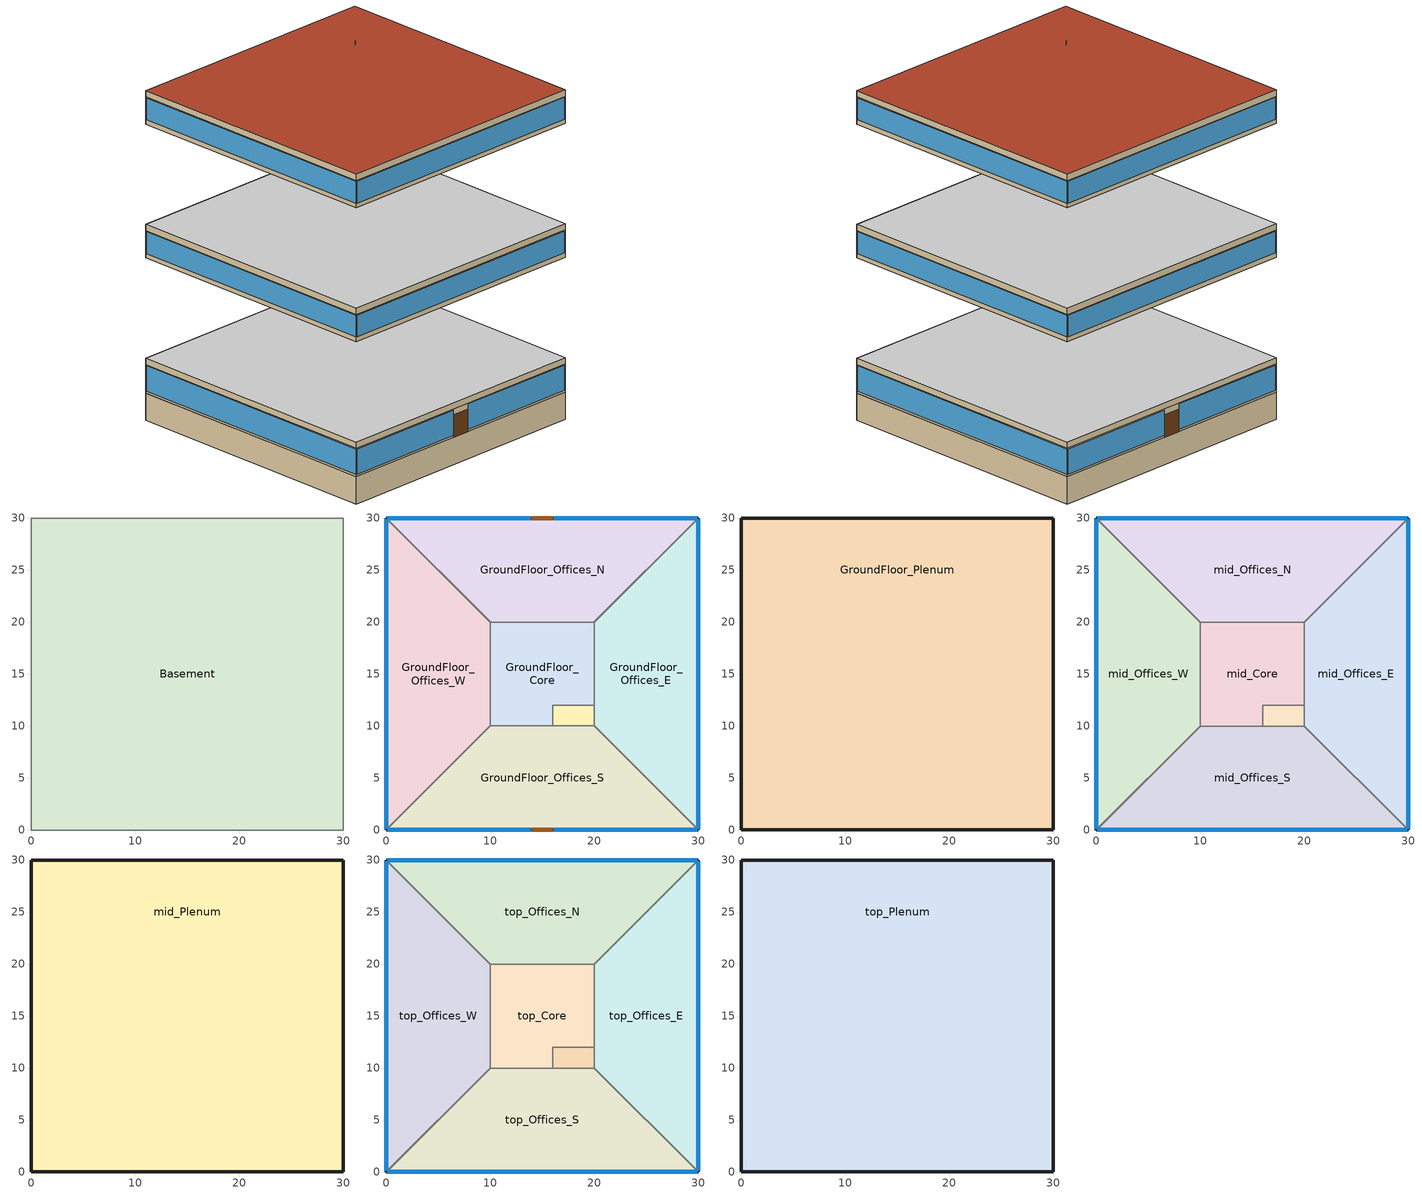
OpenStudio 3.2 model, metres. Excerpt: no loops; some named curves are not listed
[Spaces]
Basement
 floor adiabatic: 30,30 30,0 0,0 0,30 z-3
 wall adiabatic: 30,0 30,30 0,30 0,0 30,0 z-3:0
GroundFloor_Core
 floor to Basement: 20,20 20,12 16,12 16,10 10,10 10,20 z0
 wall to GroundFloor_Offices_W: 10,20 10,10 z0:3.15
 wall to GroundFloor_DataCenter: 16,10 16,12 20,12 z0:3.15
 wall to GroundFloor_Offices_E: 20,12 20,20 z0:3.15
 wall to GroundFloor_Offices_N: 20,20 10,20 z0:3.15
 wall to GroundFloor_Offices_S: 10,10 16,10 z0:3.15
GroundFloor_Offices_W
 floor to Basement: 0,30 10,20 10,10 0,0 z0
 wall outside: 0,30 0,0 z0:3.15
 wall to GroundFloor_Offices_S (Construction Air Boundary): 0,0 10,10 z0:3.15
 wall to GroundFloor_Offices_N (Construction Air Boundary): 10,20 0,30 z0:3.15
 window: 0,29.9 0,0.1 z0.25:3.05
GroundFloor_Offices_N
 floor to Basement: 30,30 20,20 10,20 0,30 z0
 wall outside: 30,30 0,30 z0:3.15
 wall to GroundFloor_Offices_E (Construction Air Boundary): 20,20 30,30 z0:3.15
 window: 29.9,30 16.1,30 / 13.9,30 0.1,30 z0.25:3.05
 door: 16,30 14,30 z0:2.5
GroundFloor_DataCenter
 floor to Basement: 20,12 20,10 16,10 16,12 z0
 wall to GroundFloor_Offices_E: 20,10 20,12 z0:3.15
 wall to GroundFloor_Offices_S: 16,10 20,10 z0:3.15
GroundFloor_Offices_E
 floor to Basement: 30,30 30,0 20,10 20,20 z0
 wall outside: 30,0 30,30 z0:3.15
 wall to GroundFloor_Offices_S (Construction Air Boundary): 20,10 30,0 z0:3.15
 window: 30,0.1 30,29.9 z0.25:3.05
GroundFloor_Offices_S
 floor to Basement: 10,10 20,10 30,0 0,0 z0
 wall outside: 0,0 30,0 z0:3.15
 window: 0.1,0 13.9,0 / 16.1,0 29.9,0 z0.25:3.05
 door: 14,0 16,0 z0:2.5
GroundFloor_Plenum
 floor to GroundFloor_Offices_E: 30,30 30,0 20,10 20,20 z3.15
 floor to GroundFloor_DataCenter: 20,12 20,10 16,10 16,12 z3.15
 floor to GroundFloor_Offices_W: 0,30 10,20 10,10 0,0 z3.15
 floor to GroundFloor_Offices_S: 20,10 30,0 0,0 10,10 z3.15
 floor to GroundFloor_Core: 20,20 20,12 16,12 16,10 10,10 10,20 z3.15
 floor to GroundFloor_Offices_N: 30,30 20,20 10,20 0,30 z3.15
 wall outside: 0,30 0,0 30,0 30,30 0,30 z3.15:3.85
 ceiling adiabatic: 30,0 30,30 0,30 0,0 z3.85
mid_Offices_S
 floor adiabatic: 20,10 30,0 0,0 10,10 z14.95
 wall outside: 0,0 30,0 z14.95:17.95
 wall to mid_Offices_W (Construction Air Boundary): 10,10 0,0 z14.95:17.95
 wall to mid_DataCenter: 20,10 16,10 z14.95:17.95
 wall to mid_Core: 16,10 10,10 z14.95:17.95
 wall to mid_Offices_E (Construction Air Boundary): 30,0 20,10 z14.95:17.95
 window: 0.1,0 29.9,0 z15.45:17.85
mid_DataCenter
 floor adiabatic: 20,12 20,10 16,10 16,12 z14.95
 wall to mid_Core: 20,12 16,12 16,10 z14.95:17.95
 wall to mid_Offices_E: 20,10 20,12 z14.95:17.95
mid_Offices_W
 floor adiabatic: 0,30 10,20 10,10 0,0 z14.95
 wall outside: 0,30 0,0 z14.95:17.95
 wall to mid_Core: 10,10 10,20 z14.95:17.95
 wall to mid_Offices_N (Construction Air Boundary): 10,20 0,30 z14.95:17.95
 window: 0,29.9 0,0.1 z15.45:17.85
mid_Offices_E
 floor adiabatic: 30,30 30,0 20,10 20,20 z14.95
 wall outside: 30,0 30,30 z14.95:17.95
 wall to mid_Offices_N (Construction Air Boundary): 30,30 20,20 z14.95:17.95
 wall to mid_Core: 20,20 20,12 z14.95:17.95
 window: 30,0.1 30,29.9 z15.45:17.85
mid_Core
 floor adiabatic: 20,20 20,12 16,12 16,10 10,10 10,20 z14.95
 wall to mid_Offices_N: 20,20 10,20 z14.95:17.95
mid_Offices_N
 floor adiabatic: 30,30 20,20 10,20 0,30 z14.95
 wall outside: 30,30 0,30 z14.95:17.95
 window: 29.9,30 0.1,30 z15.45:17.85
mid_Plenum
 floor to mid_Offices_W: 0,30 10,20 10,10 0,0 z17.95
 floor to mid_DataCenter: 20,12 20,10 16,10 16,12 z17.95
 floor to mid_Offices_S: 20,10 30,0 0,0 10,10 z17.95
 floor to mid_Core: 20,20 20,12 16,12 16,10 10,10 10,20 z17.95
 floor to mid_Offices_N: 30,30 20,20 10,20 0,30 z17.95
 floor to mid_Offices_E: 30,30 30,0 20,10 20,20 z17.95
 wall outside: 30,0 30,30 0,30 0,0 30,0 z17.95:18.65
 ceiling adiabatic: 30,0 30,30 0,30 0,0 z18.65
top_Offices_E
 floor adiabatic: 30,30 30,0 20,10 20,20 z29.75
 wall outside: 30,0 30,30 z29.75:32.75
 wall to top_Offices_S (Construction Air Boundary): 20,10 30,0 z29.75:32.75
 wall to top_DataCenter: 20,12 20,10 z29.75:32.75
 wall to top_Offices_N (Construction Air Boundary): 30,30 20,20 z29.75:32.75
 wall to top_Core: 20,20 20,12 z29.75:32.75
 window: 30,0.1 30,29.9 z30.25:32.65
top_Offices_S
 floor adiabatic: 20,10 30,0 0,0 10,10 z29.75
 wall outside: 0,0 30,0 z29.75:32.75
 wall to top_Offices_W (Construction Air Boundary): 10,10 0,0 z29.75:32.75
 wall to top_DataCenter: 20,10 16,10 z29.75:32.75
 wall to top_Core: 16,10 10,10 z29.75:32.75
 window: 0.1,0 29.9,0 z30.25:32.65
top_DataCenter
 floor adiabatic: 20,12 20,10 16,10 16,12 z29.75
 wall to top_Core: 20,12 16,12 16,10 z29.75:32.75
top_Offices_W
 floor adiabatic: 0,30 10,20 10,10 0,0 z29.75
 wall outside: 0,30 0,0 z29.75:32.75
 wall to top_Core: 10,10 10,20 z29.75:32.75
 wall to top_Offices_N (Construction Air Boundary): 10,20 0,30 z29.75:32.75
 window: 0,29.9 0,0.1 z30.25:32.65
top_Core
 floor adiabatic: 20,20 20,12 16,12 16,10 10,10 10,20 z29.75
 wall to top_Offices_N: 20,20 10,20 z29.75:32.75
top_Offices_N
 floor adiabatic: 30,30 20,20 10,20 0,30 z29.75
 wall outside: 30,30 0,30 z29.75:32.75
 window: 29.9,30 0.1,30 z30.25:32.65
top_Plenum
 floor to top_Offices_W: 0,30 10,20 10,10 0,0 z32.75
 floor to top_DataCenter: 20,12 20,10 16,10 16,12 z32.75
 floor to top_Offices_S: 20,10 30,0 0,0 10,10 z32.75
 floor to top_Core: 20,20 20,12 16,12 16,10 10,10 10,20 z32.75
 floor to top_Offices_N: 30,30 20,20 10,20 0,30 z32.75
 floor to top_Offices_E: 30,30 30,0 20,10 20,20 z32.75
 wall outside: 30,0 30,30 0,30 0,0 30,0 z32.75:33.45
 roof outside: 30,0 30,30 0,30 0,0 z33.45
[Site]
BRUSSELS: Latitude {deg}=50.9; Longitude {deg}=4.53; Time Zone {hr}=1; Elevation {m}=58; Terrain=City
[Building]
Office: North Axis {deg}=0; Nominal Floor to Floor Height {m}=3.7; Space Type=Offices; Default Construction Set=Building_Construction Set; Default Schedule Set=Building; Standards Number of Stories=10; Standards Number of Above Ground Stories=9; Nominal Floor to Ceiling Height {m}=3
[ClimateZones]
Climate Zone Institution Name 1=ASHRAE; Climate Zone Document Name 1=ANSI/ASHRAE Standard 169; Climate Zone Document Year 1=2006; Climate Zone Institution Name 2=CEC; Climate Zone Document Name 2=California Climate Zone Descriptions; Climate Zone Document Year 2=1995
[SizingPeriod:DesignDay] Barometric Pressure {Pa}=100630; Wind Direction {deg}=60; Sky Clearness=0; Rain Indicator=0; Snow Indicator=0; Day of Month=21; Daylight Saving Time Indicator=0; Humidity Indicating Type=Wetbulb; Dry-Bulb Temperature Range Modifier Type=DefaultMultipliers
Name | Maximum Dry-Bulb Temperature {C} | Daily Dry-Bulb Temperature Range {deltaC} | Humidity Indicating Conditions at Maximum Dry-Bulb | Wind Speed {m/s} | Month | Day Type | Solar Model Indicator | ASHRAE Taub | ASHRAE Taud
BRUSSELS Ann Htg 99.6% Condns DB | -7.7 | 0 | -7.7 | 3.1 | 1 | WinterDesignDay | ASHRAEClearSky
BRUSSELS Ann Clg .4% Condns DB=>MWB | 29 | 9.2 | 20.1 | 3.3 | 7 | SummerDesignDay | ASHRAETau | 0.47 | 1.919
[Material]
Name | Roughness | Thickness {m} | Conductivity {W/m-K} | Density {kg/m3} | Specific Heat {J/kg-K} | Thermal Absorptance | Solar Absorptance | Visible Absorptance
Std Wood | MediumSmooth | 0.15 | 0.12 | 540 | 1210 | 0.9 | 0.7 | 0.7
F13 Built-up roofing | Rough | 0.0095 | 0.16 | 1120 | 1460 | 0.9 | 0.7
Gypsum_13mm | Smooth | 0.0127 | 0.16 | 800 | 1090 | 0.9 | 0.7 | 0.5
_Floor_Concrete200mm | MediumRough | 0.2 | 1.4 | 2100 | 840
METAL Door Medium 18Ga_1; METAL Door Medium 18Ga_2 | Smooth | 0.0013106 | 45.3149 | 7833.03 | 502.08 | 0.8 | 0.5 | 0.5
_Spandrel_Equivalent | Smooth | 0.205 | 0.081 | 536 | 1085
_Ceiling | Smooth | 0.02 | 0.057 | 288 | 1339 |  |  | 0.2
_Wall_Concrete300mm | MediumRough | 0.3 | 1.4 | 2100 | 840
[Material:NoMass]
Name | Roughness | Thermal Resistance {m2-K/W} | Thermal Absorptance | Solar Absorptance | Visible Absorptance
Carpet pad | VeryRough | 0.22 | 0.9 | 0.7 | 0.8
Roof_Insulation | MediumSmooth | 5.31 | 0.9 | 0.7 | 0.7
AIR [4] | Smooth | 0.293129 | 0.8 | 0.5 | 0.5
[Construction]
_WoodFurnitures: Std Wood
_DropCeiling: _Ceiling
_ConcreteSlab_200mm: _Floor_Concrete200mm
_Concrete_300mm: _Wall_Concrete300mm
_Roof: F13 Built-up roofing, Roof_Insulation, _Floor_Concrete200mm
_ConcreteAndCarpet: Carpet pad, _Floor_Concrete200mm
_Gypsum13_Concrete200mm_Gypsum13: Gypsum_13mm, _Floor_Concrete200mm, Gypsum_13mm
_ExtDoor_Main entrance: 3mm_TheoreticalGlass
_Door_Metal: METAL Door Medium 18Ga_1, AIR [4], METAL Door Medium 18Ga_2
_Spandrel_Equivalent: _Spandrel_Equivalent
0A0_8-10-55.2_bronze: DG_8-10-55.2_bronze
0AS_8-10-55.2_bronze: Ext_EnviroScreen 810/936, grey(light)/silver, DG_8-10-55.2_bronze
[DefaultConstructionSet]
Name | Default Exterior Surface Constructions | Default Interior Surface Constructions | Default Ground Contact Surface Constructions | Default Exterior SubSurface Constructions | Default Interior SubSurface Constructions | Adiabatic Surface Construction
Building_Construction Set | Default Surface Constructions 4 | Default Surface Constructions 5 | Default Surface Constructions 6 | Default Sub Surface Constructions 3 | Default Sub Surface Constructions 4 | _Concrete_300mm
Basement_Construction Set | Default Surface Constructions 1 | Default Surface Constructions 2 | Default Surface Constructions 3 | Default Sub Surface Constructions 1 | Default Sub Surface Constructions 2
Plenum_Construction Set | Default Surface Constructions 16 | Default Surface Constructions 17 | Default Surface Constructions 18 | Default Sub Surface Constructions 11 | Default Sub Surface Constructions 12 | _ConcreteSlab_200mm
Offices_North_Construction Set | Default Surface Constructions 19 | Default Surface Constructions 20 | Default Surface Constructions 21 | Default Sub Surface Constructions 13 | Default Sub Surface Constructions 14
[DefaultSurfaceConstructions]
Name | Roof Ceiling Construction | Floor Construction | Wall Construction
Default Surface Constructions 1; Default Surface Constructions 3; Default Surface Constructions 6; Default Surface Constructions 16; Default Surface Constructions 18; Default Surface Constructions 19; Default Surface Constructions 20; Default Surface Constructions 21
Default Surface Constructions 2 | _ConcreteAndCarpet
Default Surface Constructions 4 | _Roof | _ConcreteAndCarpet | _Spandrel_Equivalent
Default Surface Constructions 5 | _DropCeiling | _ConcreteAndCarpet | _Gypsum13_Concrete200mm_Gypsum13
Default Surface Constructions 17 |  | _DropCeiling
[DefaultSubSurfaceConstructions]
Name | Fixed Window Construction | Door Construction
Default Sub Surface Constructions 1; Default Sub Surface Constructions 2; Default Sub Surface Constructions 11; Default Sub Surface Constructions 12; Default Sub Surface Constructions 14
Default Sub Surface Constructions 3 | 0A0_8-10-55.2_bronze | _ExtDoor_Main entrance
Default Sub Surface Constructions 4 |  | _Door_Metal
Default Sub Surface Constructions 13 | 0A0_8-10-55.2_bronze
[WindowMaterial:Glazing]
3mm_TheoreticalGlass: Optical Data Type=SpectralAverage; Thickness {m}=0.003; Solar Transmittance at Normal Incidence=0.2374; Front Side Solar Reflectance at Normal Incidence=0.7126; Back Side Solar Reflectance at Normal Incidence=0; Visible Transmittance at Normal Incidence=0.2512; Front Side Visible Reflectance at Normal Incidence=0.6988; Back Side Visible Reflectance at Normal Incidence=0; Infrared Transmittance at Normal Incidence=0; Front Side Infrared Hemispherical Emissivity=0.985; Back Side Infrared Hemispherical Emissivity=0.985; Conductivity {W/m-K}=2.1073; Dirt Correction Factor for Solar and Visible Transmittance=1; Solar Diffusing=No
[Construction:AirBoundary]
Construction Air Boundary: 0
[WindowMaterial:Shade]
Ext_EnviroScreen 810/936, grey(light)/silver: Solar Transmittance=0.05; Solar Reflectance=0.74; Visible Transmittance=0.04; Visible Reflectance=0.9; Thermal Hemispherical Emissivity=0.9; Thermal Transmittance=0; Thickness {m}=0.0005; Conductivity {W/m-K}=0.15; Airflow Permeability=0.1
[WindowMaterial:SimpleGlazingSystem]
DG_8-10-55.2_bronze: U-Factor {W/m2-K}=2.71; Solar Heat Gain Coefficient=0.46; Visible Transmittance=0.36
[ThermalZone] Use Ideal Air Loads=No
Name | Multiplier | Primary Daylighting Control | Fraction of Zone Controlled by Primary Daylighting Control | Thermostat | Humidistat | Illuminance Map
top_Offices_W_TZ | 1 | DaylightControl_top_W | 1 | Perimeter_mid_ZN_4 DualSPSched | Zone Control Humidistat 21
Basement_TZ | 1 |  |  | Basement DualSPSched | Zone Control Humidistat 1
GroundFloor_Core_TZ | 1 |  |  | Core_bottom DualSPSched | Zone Control Humidistat 2
top_Core_TZ | 1 |  |  | Core_mid DualSPSched | Zone Control Humidistat 16
GroundFloor_Offices_N_TZ | 1 | DaylightControl_bot_N | 1 | Perimeter_bot_ZN_3 DualSPSched | Zone Control Humidistat 6
GroundFloor_Offices_E_TZ | 1 | DaylightControl_bot_E | 1 | Perimeter_bot_ZN_2 DualSPSched | Zone Control Humidistat 5
GroundFloor_Hall_S_TZ | 1 | DaylightControl_bot_S | 1 | Perimeter_bot_ZN_1 DualSPSched | Zone Control Humidistat 4
GroundFloor_Offices_W_TZ | 1 | DaylightControl_bot_W | 1 | Perimeter_bot_ZN_4 DualSPSched | Zone Control Humidistat 7
top_Offices_N_TZ | 1 | DaylightControl_top_N | 1 | Perimeter_mid_ZN_3 DualSPSched | Zone Control Humidistat 19
top_Offices_E_TZ | 1 | DaylightControl_top_E | 1 | Perimeter_mid_ZN_2 DualSPSched | Zone Control Humidistat 18
top_Offices_S_TZ | 1 | DaylightControl_top_S | 1 | Perimeter_mid_ZN_1 DualSPSched | Zone Control Humidistat 20
GroundFloor_Plenum_TZ | 1 |  |  | Thermostat Setpoint Dual Setpoint 1 | Zone Control Humidistat 8
mid_Plenum_TZ | 7 |  |  | Thermostat Setpoint Dual Setpoint 2 | Zone Control Humidistat 15
top_Plenum_TZ | 1 |  |  | Thermostat Setpoint Dual Setpoint 3 | Zone Control Humidistat 22
GroundFloor_DataCenter_TZ | 1 |  |  | DataCenter Cooling Setpoints Dual SP Control | Zone Control Humidistat 3
top_DataCenter_TZ | 1 |  |  | ThermostatSetpoint:DualSetpoint #1 | Zone Control Humidistat 17
mid_Offices_W_TZ | 7 | DaylightControl_mid_W | 1 | Perimeter_mid_ZN_4 DualSPSched 1 | Zone Control Humidistat 14
mid_Core_TZ | 7 |  |  | Core_mid DualSPSched 1 | Zone Control Humidistat 9
mid_Offices_N_TZ | 7 | DaylightControl_mid_N | 1 | Perimeter_mid_ZN_3 DualSPSched 1 | Zone Control Humidistat 12 | IlluminanceMap_mid_N
mid_Offices_S_TZ | 7 | DaylightControl_mid_S | 1 | Perimeter_mid_ZN_1 DualSPSched 1 | Zone Control Humidistat 13 | IlluminanceMap_mid_S
mid_DataCenter_TZ | 7 |  |  | ThermostatSetpoint:DualSetpoint #4 | Zone Control Humidistat 10
mid_Offices_E_TZ | 7 | DaylightControl_mid_E | 1 | Perimeter_mid_ZN_2 DualSPSched 1 | Zone Control Humidistat 11
[ThermostatSetpoint:DualSetpoint]
Name | Heating Setpoint Temperature Schedule | Cooling Setpoint Temperature Schedule
Perimeter_mid_ZN_4 DualSPSched; Core_bottom DualSPSched; Core_mid DualSPSched; Perimeter_bot_ZN_3 DualSPSched; Perimeter_bot_ZN_2 DualSPSched; Perimeter_bot_ZN_1 DualSPSched; Perimeter_bot_ZN_4 DualSPSched; Perimeter_mid_ZN_3 DualSPSched; Perimeter_mid_ZN_2 DualSPSched; Perimeter_mid_ZN_1 DualSPSched; Perimeter_mid_ZN_4 DualSPSched 1; Core_mid DualSPSched 1; Perimeter_mid_ZN_3 DualSPSched 1; Perimeter_mid_ZN_1 DualSPSched 1; Perimeter_mid_ZN_2 DualSPSched 1 | _Heating_19 | _Cooling_26
Basement DualSPSched; Thermostat Setpoint Dual Setpoint 1; Thermostat Setpoint Dual Setpoint 2; Thermostat Setpoint Dual Setpoint 3
DataCenter Cooling Setpoints Dual SP Control; ThermostatSetpoint:DualSetpoint #1; ThermostatSetpoint:DualSetpoint #4 | Heating_DC | Cooling_DC
[InternalMass:Definition] Construction=_WoodFurnitures
Name | Design Level Calculation Method | Surface Area {m2} | Surface Area per Person {m2/person}
Core_InternalMass | SurfaceArea | 10
Offices_InternalMass | SurfaceArea/Person |  | 2
[People:Definition] Fraction Radiant=0.3; Mean Radiant Temperature Calculation Type=ZoneAveraged; Thermal Comfort Model Type 1=AdaptiveCEN15251
Name | Number of People Calculation Method | People per Space Floor Area {person/m2} | Enable ASHRAE 55 Comfort Warnings | Space Floor Area per Person {m2/person}
Basement_Density | People/Area | 0 | No
Core_Density | Area/Person |  | Yes | 2
Offices_Density | Area/Person |  | Yes | 10
[Lights:Definition] Design Level Calculation Method=Watts/Area; Fraction Visible=0.18; Return Air Fraction=0; Return Air Fraction Calculated from Plenum Temperature=No
Name | Watts per Space Floor Area {W/m2} | Fraction Radiant
Basement_Suspended lighting | 3 | 0.42
Core_Recessed ligting | 6 | 0.37
Offices_Recessed ligting | 8 | 0.37
DataCenter_Recessed ligting | 0 | 0.37
[ElectricEquipment:Definition] Fraction Latent=0; Fraction Lost=0
Name | Design Level Calculation Method | Design Level {W} | Fraction Radiant | Watts per Space Floor Area {W/m2} | Watts per Person {W/person}
Core_Equipments_Elevators | EquipmentLevel | 80 | 0.5
Core_Equipments_Plug | Watts/Area |  | 0.5 | 3
Office_Equipments_Plugs | Watts/Person |  | 0.22 |  | 150
DataCenter_Plugs | Watts/Area |  | 0.5 | 200
[Exterior:FuelEquipment:Definition]
Name | Design Level {W}
Elevators Definition | 244444
Elevators_Lights_Fan Definition | 752
[Exterior:FuelEquipment] Fuel Use Type=Electricity
Name | Exterior Fuel Equipment Definition | Schedule
Elevators | Elevators Definition | BLDG_ELEVATORS
Elevators_Lights_Fan | Elevators_Lights_Fan Definition | ELEV_LIGHT_FAN_SCH_ADD_DF
[DesignSpecification:OutdoorAir] Outdoor Air Flow Rate {m3/s}=0
Name | Outdoor Air Flow per Floor Area {m3/s-m2} | Outdoor Air Flow per Person {m3/s-person} | Outdoor Air Method | Outdoor Air Flow Air Changes per Hour {1/hr}
DSOA Basement | 0.00031
DSOA Core | 0 | 0.0007
DSOA_Offices | 0 | 0.006
DSOA_Hall | 0 | 0.00325
DSOA DataCenter | 0.00043 | 0 | Sum | 0
[Space]
Name | Space Type | Building Story | Thermal Zone | Design Specification Outdoor Air Object | Part of Total Floor Area
Basement | Basement spaces | Basement 1 | Basement_TZ | DSOA Basement
GroundFloor_Plenum | Plenums | Building Story 1 | GroundFloor_Plenum_TZ |  | No
mid_Offices_S | Offices | Building Story 2 | mid_Offices_S_TZ
mid_DataCenter | Data Centers | Building Story 2 | mid_DataCenter_TZ
mid_Offices_W | Offices | Building Story 2 | mid_Offices_W_TZ
mid_Offices_E | Offices | Building Story 2 | mid_Offices_E_TZ
mid_Core | Core spaces | Building Story 2 | mid_Core_TZ
mid_Plenum | Plenums | Building Story 2 | mid_Plenum_TZ |  | No
mid_Offices_N | Offices North | Building Story 2 | mid_Offices_N_TZ
top_Plenum | Plenums | Building Story 3 | top_Plenum_TZ |  | No
GroundFloor_Core | Core spaces | Building Story 1 | GroundFloor_Core_TZ | DSOA Core
GroundFloor_Offices_W |  | Building Story 1 | GroundFloor_Offices_W_TZ
GroundFloor_Offices_N | Offices North | Building Story 1 | GroundFloor_Offices_N_TZ
GroundFloor_DataCenter | Data Centers | Building Story 1 | GroundFloor_DataCenter_TZ
GroundFloor_Offices_E |  | Building Story 1 | GroundFloor_Offices_E_TZ | DSOA_Offices
GroundFloor_Offices_S | Offices | Building Story 1 | GroundFloor_Hall_S_TZ | DSOA_Hall
top_Offices_E | Offices | Building Story 3 | top_Offices_E_TZ
top_Offices_S | Offices | Building Story 3 | top_Offices_S_TZ
top_DataCenter | Data Centers | Building Story 3 | top_DataCenter_TZ
top_Offices_W | Offices | Building Story 3 | top_Offices_W_TZ
top_Core | Core spaces | Building Story 3 | top_Core_TZ
top_Offices_N | Offices North | Building Story 3 | top_Offices_N_TZ
Space 1
[DefaultScheduleSet]
Corridors: People Activity Level Schedule=_Activity_corridors_People; Other Equipment Schedule=_Elevators
Data Center: Lighting Schedule=_Lighting_DC; Electric Equipment Schedule=_Equipments_DC
Basement: People Activity Level Schedule=_Activity_corridors_People; Lighting Schedule=_Lighting_Basement; Number of People Schedule=_Occupancy_Misc
Building: People Activity Level Schedule=_Activity_Office_People; Lighting Schedule=_Lighting; Number of People Schedule=_Occupancy_Offices_full; Infiltration Schedule=_Infil_Quarter On
Offices: Electric Equipment Schedule=_Office_Equipments_full
[SpaceType]
Name | Default Schedule Set | Design Specification Outdoor Air Object | Default Construction Set
Offices | Offices | DSOA_Offices
Core spaces | Corridors | DSOA Core
Data Centers | Data Center | DSOA DataCenter
Basement spaces | Basement | DSOA Basement
Plenums |  |  | Plenum_Construction Set
Offices North | Offices | DSOA_Offices | Offices_North_Construction Set
[BuildingStory]
Name | Nominal Z Coordinate {m} | Nominal Floor to Floor Height {m} | Default Construction Set
Basement 1 | -3 | 3 | Basement_Construction Set
Building Story 2 | 14.95 | 3.85
Building Story 3 | 29.75 | 3.85
Building Story 1 | 0 | 3.85
[SpaceInfiltration:DesignFlowRate] Design Flow Rate Calculation Method=Flow/ExteriorArea
Name | Space or SpaceType | Flow per Exterior Surface Area {m3/s-m2}
Offices_Infiltration | Offices | 0.00023
Basement_Infiltration | Basement spaces | 0.0003
Offices_Infiltration 1 | Offices North | 0.00023
[People] Multiplier=1
Name | People Definition | Space or SpaceType
People 1 | Basement_Density | Basement spaces
People 2 | Core_Density | Core spaces
People 5 | Offices_Density | Offices
People 6 | Offices_Density | Offices North
[Lights] Fraction Replaceable=1
Name | Lights Definition | Space or SpaceType
Lights 1 | Basement_Suspended lighting | Basement spaces
Lights 2 | Core_Recessed ligting | Core spaces
Lights 3 | DataCenter_Recessed ligting | Data Centers
Lights 5 | Offices_Recessed ligting | Offices
Lights 6 | Offices_Recessed ligting | Offices North
[ElectricEquipment]
Name | Electric Equipment Definition | Space or SpaceType
Electric Equipment 2 | Core_Equipments_Elevators | Core spaces
Electric Equipment 3 | Core_Equipments_Plug | Core spaces
Electric Equipment 4 | DataCenter_Plugs | Data Centers
Electric Equipment 6 | Office_Equipments_Plugs | Offices
Electric Equipment 7 | Office_Equipments_Plugs | Offices North
[InternalMass] Multiplier=1
Name | Internal Mass Definition | Space or SpaceType
Internal Mass 1 | Core_InternalMass | Core spaces
Internal Mass 3 | Offices_InternalMass | Offices
Internal Mass 4 | Offices_InternalMass | Offices North
[Daylighting:Control] Position Z-Coordinate {m}=0.8; Psi Rotation Around X-Axis {deg}=0
Name | Space | Position X-Coordinate {m} | Position Y-Coordinate {m} | Theta Rotation Around Y-Axis {deg} | Phi Rotation Around Z-Axis {deg}
DaylightControl_mid_S | mid_Offices_S | 15 | 3.64733 | -0 | 180
DaylightControl_mid_E | mid_Offices_E | -3.57367 | 15.0737 | -0 | 270
DaylightControl_mid_N | mid_Offices_N | -15 | -3.5 | -0 | 0
DaylightControl_mid_W | mid_Offices_W | 3.57367 | -14.9263 | -0 | 90
DaylightControl_top_W | top_Offices_W | 3.57367 | -14.9263 | -0 | 90
DaylightControl_top_S | top_Offices_S | 15 | 3.5 | -0 | 180
DaylightControl_top_E | top_Offices_E | -3.57367 | 15.0737 | -0 | 270
DaylightControl_top_N | top_Offices_N | -15 | -3.5 | -0 | 0
DaylightControl_bot_S | GroundFloor_Offices_S | 15 | 3.64733 | 0 | 180
DaylightControl_bot_E | GroundFloor_Offices_E | -3.57367 | 15.0737 | -0 | 270
DaylightControl_bot_N | GroundFloor_Offices_N | -15 | -3.5 | -0 | 0
DaylightControl_bot_W | GroundFloor_Offices_W | 3.57367 | -14.9263 | -0 | 90
[ShadingControl]
Ext Shading Control: Shading Type=ExteriorShade; Construction with Shading=0AS_8-10-55.2_bronze; Shading Device Material=Ext_EnviroScreen 810/936, grey(light)/silver; Shading Control Type=OnIfHighZoneAirTempAndHighSolarOnWindow; Schedule=EXT_Shading_OFF; Setpoint=21; Shading Control Is Scheduled=Yes; Setpoint 2=250; Multiple Surface Control Type=Group; Sub Surface Name 1=GroundFloor_E_Window; Sub Surface Name 2=GroundFloor_S_Window 1; Sub Surface Name 3=GroundFloor_S_Window 2; Sub Surface Name 4=GroundFloor_W_Window; Sub Surface Name 5=mid_E_Window; Sub Surface Name 6=mid_S_Window; Sub Surface Name 7=mid_W_Window; Sub Surface Name 8=top_E_Window; Sub Surface Name 9=top_S_Window; Sub Surface Name 10=top_W_Window
[AvailabilityManager:NightCycle] Applicability Schedule=Always On Discrete; Control Type=CycleOnAny; Thermostat Tolerance {deltaC}=1; Cycling Run Time {s}=3600
Availability Manager Night Cycle 1; Availability Manager Night Cycle 2
[ZoneControl:Humidistat]
Zone Control Humidistat 1; Zone Control Humidistat 2; Zone Control Humidistat 3; Zone Control Humidistat 4; Zone Control Humidistat 5; Zone Control Humidistat 6; Zone Control Humidistat 7; Zone Control Humidistat 8; Zone Control Humidistat 9; Zone Control Humidistat 10; Zone Control Humidistat 11; Zone Control Humidistat 12; Zone Control Humidistat 13; Zone Control Humidistat 14; Zone Control Humidistat 15; Zone Control Humidistat 16; Zone Control Humidistat 17; Zone Control Humidistat 18; Zone Control Humidistat 19; Zone Control Humidistat 20; Zone Control Humidistat 21; Zone Control Humidistat 22
[HeatExchanger:AirToAir:SensibleAndLatent] Availability Schedule=Always On Discrete; Nominal Supply Air Flow Rate {m3/s}=autosize; Sensible Effectiveness at 100% Heating Air Flow=0.76; Latent Effectiveness at 100% Heating Air Flow=0.68; Sensible Effectiveness at 75% Heating Air Flow=0.81; Latent Effectiveness at 75% Heating Air Flow=0.73; Sensible Effectiveness at 100% Cooling Air Flow=0.76; Latent Effectiveness at 100% Cooling Air Flow=0.68; Sensible Effectiveness at 75% Cooling Air Flow=0.81; Latent Effectiveness at 75% Cooling Air Flow=0.73; Nominal Electric Power {W}=0; Supply Air Outlet Temperature Control=Yes; Heat Exchanger Type=Plate; Frost Control Type=ExhaustOnly; Threshold Temperature {C}=10; Initial Defrost Time Fraction=0.167; Rate of Defrost Time Fraction Increase {1/K}=0.013; Economizer Lockout=Yes
Heat Exchanger Air To Air Sensible And Latent 1; Heat Exchanger Air To Air Sensible And Latent 2; Heat Exchanger Air To Air Sensible And Latent 3; Heat Exchanger Air To Air Sensible And Latent 4
[AirConditioner:VariableRefrigerantFlow] Availability Schedule=Always On Discrete 4; Gross Rated Total Cooling Capacity {W}=autosize; Gross Rated Cooling COP {W/W}=3.15; Minimum Outdoor Temperature in Cooling Mode {C}=-5; Maximum Outdoor Temperature in Cooling Mode {C}=43; Gross Rated Heating Capacity {W}=autosize; Rated Heating Capacity Sizing Ratio {W/W}=1; Rated Heating COP {W/W}=3.4; Minimum Outdoor Temperature in Heating Mode {C}=-20; Maximum Outdoor Temperature in Heating Mode {C}=30; Heating Performance Curve Outdoor Temperature Type=WetBulbTemperature; Minimum Heat Pump Part-Load Ratio=0.25; Master Thermostat Priority Control Type=LoadPriority; Heat Pump Waste Heat Recovery=Yes; Equivalent Piping Length used for Piping Correction Factor in Cooling Mode {m}=30; Vertical Height used for Piping Correction Factor {m}=10; Piping Correction Factor for Height in Cooling Mode Coefficient {1/m}=-0.000386; Equivalent Piping Length used for Piping Correction Factor in Heating Mode {m}=30; Piping Correction Factor for Height in Heating Mode Coefficient {1/m}=0; Crankcase Heater Power per Compressor {W}=15; Number of Compressors=3; Ratio of Compressor Size to Total Compressor Capacity {W/W}=0.33; Maximum Outdoor Dry-bulb Temperature for Crankcase Heater {C}=7; Defrost Strategy=Resistive; Defrost Control=Timed; Defrost Time Period Fraction=0.058333; Resistive Defrost Heater Capacity {W}=1e-07; Maximum Outdoor Dry-bulb Temperature for Defrost Operation {C}=7; Water Condenser Volume Flow Rate {m3/s}=autosize; Evaporative Condenser Effectiveness=0.9; Evaporative Condenser Air Flow Rate {m3/s}=autosize; Evaporative Condenser Pump Rated Power Consumption {W}=autosize; Basin Heater Capacity {W/K}=0; Basin Heater Setpoint Temperature {C}=2; Fuel Type=Electricity; Minimum Outdoor Temperature in Heat Recovery Mode {C}=0; Maximum Outdoor Temperature in Heat Recovery Mode {C}=20; Initial Heat Recovery Cooling Capacity Fraction {W/W}=0.5; Heat Recovery Cooling Capacity Time Constant {hr}=0.083; Initial Heat Recovery Cooling Energy Fraction {W/W}=1; Heat Recovery Cooling Energy Time Constant {hr}=0; Initial Heat Recovery Heating Capacity Fraction {W/W}=0.5; Heat Recovery Heating Capacity Time Constant {hr}=0.083; Initial Heat Recovery Heating Energy Fraction {W/W}=0.5; Heat Recovery Heating Energy Time Constant {hr}=0
Name | Cooling Capacity Ratio Modifier Function of Low Temperature Curve | Cooling Capacity Ratio Boundary Curve | Cooling Capacity Ratio Modifier Function of High Temperature Curve | Cooling Energy Input Ratio Modifier Function of Low Temperature Curve | Cooling Energy Input Ratio Boundary Curve | Cooling Energy Input Ratio Modifier Function of High Temperature Curve | Cooling Energy Input Ratio Modifier Function of Low Part-Load Ratio Curve | Cooling Energy Input Ratio Modifier Function of High Part-Load Ratio Curve | Cooling Combination Ratio Correction Factor Curve | Cooling Part-Load Fraction Correlation Curve | Heating Capacity Ratio Modifier Function of Low Temperature Curve | Heating Capacity Ratio Boundary Curve | Heating Capacity Ratio Modifier Function of High Temperature Curve | Heating Energy Input Ratio Modifier Function of Low Temperature Curve | Heating Energy Input Ratio Boundary Curve | Heating Energy Input Ratio Modifier Function of High Temperature Curve | Heating Energy Input Ratio Modifier Function of Low Part-Load Ratio Curve | Heating Energy Input Ratio Modifier Function of High Part-Load Ratio Curve | Heating Combination Ratio Correction Factor Curve | Heating Part-Load Fraction Correlation Curve | Piping Correction Factor for Length in Cooling Mode Curve
VRF Air Conditioner 1 | Table Multi Variable Lookup 11 | Air Conditioner Variable Refrigerant Flow 1 VRFCoolCapFTBoundary 1 | Air Conditioner Variable Refrigerant Flow 1 VRFCoolCapFTHi 1 | Table Multi Variable Lookup 12 | Air Conditioner Variable Refrigerant Flow 1 VRFCoolEIRFTBoundary 1 | Air Conditioner Variable Refrigerant Flow 1 VRFCoolEIRFTHi 1 | Table Multi Variable Lookup 13 | Air Conditioner Variable Refrigerant Flow 1 CoolingEIRHiPLR 1 | Table Multi Variable Lookup 14 | Air Conditioner Variable Refrigerant Flow 1 VRFCPLFFPLR 2 | Table Multi Variable Lookup 15 | Air Conditioner Variable Refrigerant Flow 1 VRFHeatCapFTBoundary 1 | Air Conditioner Variable Refrigerant Flow 1 VRFHeatCapFTHi 1 | Table Multi Variable Lookup 16 | Air Conditioner Variable Refrigerant Flow 1 VRFHeatEIRFTBoundary 1 | Air Conditioner Variable Refrigerant Flow 1 VRFHeatEIRFTHi 1 | Table Multi Variable Lookup 17 | Air Conditioner Variable Refrigerant Flow 1 HeatingEIRHiPLR 1 | Table Multi Variable Lookup 18 | Air Conditioner Variable Refrigerant Flow 1 VRFCPLFFPLR 3 | Air Conditioner Variable Refrigerant Flow 1 CoolingLengthCorrectionFactor 1
VRF Air Conditioner 2 | Table Multi Variable Lookup 19 | Air Conditioner Variable Refrigerant Flow 1 VRFCoolCapFTBoundary 2 | Air Conditioner Variable Refrigerant Flow 1 VRFCoolCapFTHi 2 | Table Multi Variable Lookup 20 | Air Conditioner Variable Refrigerant Flow 1 VRFCoolEIRFTBoundary 2 | Air Conditioner Variable Refrigerant Flow 1 VRFCoolEIRFTHi 2 | Table Multi Variable Lookup 21 | Air Conditioner Variable Refrigerant Flow 1 CoolingEIRHiPLR 2 | Table Multi Variable Lookup 22 | Air Conditioner Variable Refrigerant Flow 1 VRFCPLFFPLR 4 | Table Multi Variable Lookup 23 | Air Conditioner Variable Refrigerant Flow 1 VRFHeatCapFTBoundary 2 | Air Conditioner Variable Refrigerant Flow 1 VRFHeatCapFTHi 2 | Table Multi Variable Lookup 24 | Air Conditioner Variable Refrigerant Flow 1 VRFHeatEIRFTBoundary 2 | Air Conditioner Variable Refrigerant Flow 1 VRFHeatEIRFTHi 2 | Table Multi Variable Lookup 25 | Air Conditioner Variable Refrigerant Flow 1 HeatingEIRHiPLR 2 | Table Multi Variable Lookup 26 | Air Conditioner Variable Refrigerant Flow 1 VRFCPLFFPLR 5 | Air Conditioner Variable Refrigerant Flow 1 CoolingLengthCorrectionFactor 2
VRF Air Conditioner 3 | Table Multi Variable Lookup 27 | Air Conditioner Variable Refrigerant Flow 1 VRFCoolCapFTBoundary 3 | Air Conditioner Variable Refrigerant Flow 1 VRFCoolCapFTHi 3 | Table Multi Variable Lookup 28 | Air Conditioner Variable Refrigerant Flow 1 VRFCoolEIRFTBoundary 3 | Air Conditioner Variable Refrigerant Flow 1 VRFCoolEIRFTHi 3 | Table Multi Variable Lookup 29 | Air Conditioner Variable Refrigerant Flow 1 CoolingEIRHiPLR 3 | Table Multi Variable Lookup 30 | Air Conditioner Variable Refrigerant Flow 1 VRFCPLFFPLR 6 | Table Multi Variable Lookup 31 | Air Conditioner Variable Refrigerant Flow 1 VRFHeatCapFTBoundary 3 | Air Conditioner Variable Refrigerant Flow 1 VRFHeatCapFTHi 3 | Table Multi Variable Lookup 32 | Air Conditioner Variable Refrigerant Flow 1 VRFHeatEIRFTBoundary 3 | Air Conditioner Variable Refrigerant Flow 1 VRFHeatEIRFTHi 3 | Table Multi Variable Lookup 33 | Air Conditioner Variable Refrigerant Flow 1 HeatingEIRHiPLR 3 | Table Multi Variable Lookup 34 | Air Conditioner Variable Refrigerant Flow 1 VRFCPLFFPLR 7 | Air Conditioner Variable Refrigerant Flow 1 CoolingLengthCorrectionFactor 3
VRF Air Conditioner 4 | Table Multi Variable Lookup 35 | Air Conditioner Variable Refrigerant Flow 1 VRFCoolCapFTBoundary 4 | Air Conditioner Variable Refrigerant Flow 1 VRFCoolCapFTHi 4 | Table Multi Variable Lookup 36 | Air Conditioner Variable Refrigerant Flow 1 VRFCoolEIRFTBoundary 4 | Air Conditioner Variable Refrigerant Flow 1 VRFCoolEIRFTHi 4 | Table Multi Variable Lookup 37 | Air Conditioner Variable Refrigerant Flow 1 CoolingEIRHiPLR 4 | Table Multi Variable Lookup 38 | Air Conditioner Variable Refrigerant Flow 1 VRFCPLFFPLR 8 | Table Multi Variable Lookup 39 | Air Conditioner Variable Refrigerant Flow 1 VRFHeatCapFTBoundary 4 | Air Conditioner Variable Refrigerant Flow 1 VRFHeatCapFTHi 4 | Table Multi Variable Lookup 40 | Air Conditioner Variable Refrigerant Flow 1 VRFHeatEIRFTBoundary 4 | Air Conditioner Variable Refrigerant Flow 1 VRFHeatEIRFTHi 4 | Table Multi Variable Lookup 41 | Air Conditioner Variable Refrigerant Flow 1 HeatingEIRHiPLR 4 | Table Multi Variable Lookup 42 | Air Conditioner Variable Refrigerant Flow 1 VRFCPLFFPLR 9 | Air Conditioner Variable Refrigerant Flow 1 CoolingLengthCorrectionFactor 4
[Schedule:Compact]
BLDG_ELEVATORS; ELEV_LIGHT_FAN_SCH_ADD_DF: Through: 12/31, For: SummerDesignDay, Until: 24:00, 0.5, For: WinterDesignDay, Until: 24:00, 0.05, For: AllOtherDays, Until: 04:00, 0.05, Until: 05:00, 0.1, Until: 06:00, 0.2, Until: 07:00, 0.4, Until: 09:00, 0.5, Until: 10:00, 0.35, Until: 16:00, 0.15, Until: 17:00, 0.35, Until: 19:00, 0.5, Until: 21:00, 0.4, Until: 22:00, 0.3, Until: 23:00, 0.2, Until: 24:00, 0.1
[Curve:Biquadratic] Minimum Value of x=15
Name | Coefficient1 Constant | Coefficient2 x | Coefficient3 x**2 | Coefficient4 y | Coefficient5 y**2 | Coefficient6 x*y | Maximum Value of x | Minimum Value of y | Maximum Value of y
Air Conditioner Variable Refrigerant Flow 1 VRFCoolCapFTHi 1 | 0.686736 | 0.0207631 | 0.0005447 | -0.0016218 | -4.259e-07 | -0.0003392 | 24 | 16 | 43
Air Conditioner Variable Refrigerant Flow 1 VRFCoolEIRFTHi 1 | -1.43951 | 0.161985 | -0.00349118 | 0.0269443 | 0.000134616 | -0.000671494 | 23.9 | 16.8 | 43.3
[Schedule:Constant] Value=1
Always On Discrete; Always On Discrete 4
[Curve:Cubic] Coefficient2 x=-0.0315004; Coefficient3 x**2=-0.014166; Coefficient4 x**3=0
Name | Coefficient1 Constant | Minimum Value of x | Maximum Value of x
Air Conditioner Variable Refrigerant Flow 1 VRFCoolCapFTBoundary 1 | 25.73 | 11 | 30
Air Conditioner Variable Refrigerant Flow 1 VRFCoolEIRFTBoundary 1 | 25.7347 | 15 | 24
[Schedule:Day]
Large Office Bldg Occ Default Schedule: 6, 0, 0, 7, 0, 0.1, 8, 0, 0.2, 12, 0, 0.95, 13, 0, 0.5, 17, 0, 0.95, 18, 0, 0.7, 20, 0, 0.4, 22, 0, 0.1, 23, 0, 0.05, 24, 0, 0
Large Office Bldg Occ Summer Design Day; Office Bldg Occ Summer Design Day 1: 6, 0, 0, 22, 0, 1, 24, 0, 0.05
Large Office Bldg Occ Winter Design Day; Large Office Bldg Light Winter Design Day; Large Office Bldg Equip Winter Design Day; Office Bldg Occ Winter Design Day 1; Office Bldg Occ Rule 1 Day Schedule 1; Large Office Bldg Occ Rule 1 Day Schedule 2; Office Bldg Occ Rule 1 Day Schedule 3; Schedule Day 18; Schedule Day 24; Schedule Day 26; Large Office Bldg Light Winter Design Day 1; Large Office Bldg Equip Winter Design Day 1; Large Office Bldg Light Winter Design Day 3; Large Office Bldg Light Rule 1 Day Schedule 8; Large Office Bldg Light Rule 2 Day Schedule 3; Schedule Day 50: 24, 0, 0
Large Office Bldg Occ Rule 1 Day Schedule: 7, 0, 0, 18, 0, 0.05, 24, 0, 0
Large Office Bldg Occ Rule 2 Day Schedule: 7, 0, 0, 8, 0, 0.1, 12, 0, 0.3, 17, 0, 0.1, 19, 0, 0.05, 24, 0, 0
Large Office Activity Default Schedule; Large Office Activity Summer Design Day; Large Office Activity Winter Design Day: 24, 0, 115
Large Office Bldg Light Default Schedule: 6, 0, 0.05, 7, 0, 0.1, 8, 0, 0.3, 18, 0, 0.85, 19, 0, 0.45, 21, 0, 0.3, 22, 0, 0.2, 23, 0, 0.1, 24, 0, 0.05
Large Office Bldg Light Summer Design Day; Large Office Bldg Equip Summer Design Day; Large Office Infil Quarter On Rule 1 Day Schedule; Schedule Day 16; Large Office Bldg Equip Summer Design Day 1; Large Office Bldg Light Summer Design Day 3: 24, 0, 1
Large Office Bldg Light Rule 1 Day Schedule; Large Office Bldg Light Rule 1 Day Schedule 2; Large Office Bldg Light Rule 1 Day Schedule 3; Large Office Bldg Light Rule 1 Day Schedule 4; Large Office Bldg Light Rule 1 Day Schedule 7: 24, 0, 0.05
Large Office Bldg Light Rule 2 Day Schedule: 6, 0, 0.05, 8, 0, 0.1, 12, 0, 0.3, 17, 0, 0.15, 24, 0, 0.05
Large Office Bldg Equip Default Schedule: 6, 0, 0.3, 8, 0, 0.4, 12, 0, 0.85, 13, 0, 0.75, 17, 0, 0.85, 18, 0, 0.5, 19, 0, 0.4, 24, 0, 0.3
Large Office Bldg Equip Rule 1 Day Schedule: 24, 0, 0.3
Large Office Bldg Equip Rule 2 Day Schedule: 7, 0, 0.3, 8, 0, 0.4, 12, 0, 0.5, 19, 0, 0.4, 24, 0, 0.3
Large Office Infil Quarter On Default Schedule: 6, 0, 1, 21, 0, 0.25, 24, 0, 1
Large Office Infil Quarter On Summer Design Day: 6, 0, 1, 22, 0, 0.25, 24, 0, 1
Large Office Infil Quarter On Winter Design Day: 6, 0, 1, 18, 0, 0.25, 24, 0, 1
Large Office Infil Quarter On Rule 2 Day Schedule: 8, 0, 1, 18, 0, 0.25, 24, 0, 1
Office Bldg Occ Default Schedule 1: 6, 0, 0, 7, 0, 0.1, 8, 0, 0.15, 12, 0, 0.7, 13, 0, 0.35, 17, 0, 0.7, 18, 0, 0.5, 20, 0, 0.3, 22, 0, 0.1, 24, 0, 0.05
Office Bldg Occ Rule 2 Day Schedule 1: 7, 0, 0, 8, 0, 0.1, 12, 0, 0.2, 17, 0, 0.1, 19, 0, 0.05, 24, 0, 0
Large Office Bldg Equip Rule 1 Day Schedule 2: 24, 0, 0.2
Schedule Day 1: 7, 0, 0, 8, 0, 0.35, 9, 0, 0.7, 10, 0, 0.45, 11, 0, 0.4, 12, 0, 0.45, 13, 0, 0.6, 14, 0, 0.5, 16, 0, 0.4, 17, 0, 0.5, 18, 0, 0.6, 19, 0, 0.2, 20, 0, 0.1, 22, 0, 0.04, 24, 0, 0
Schedule Day 17; Large Office Bldg Light Summer Design Day 1: 24, 0, 0.5
Schedule Day 22: 7, 0, 0, 9, 0, 0.15, 11, 0, 0.2, 12, 0, 0.25, 13, 0, 0.2, 15, 0, 0.1, 18, 0, 0.05, 24, 0, 0
Large Office Activity Default Schedule 1; Large Office Activity Summer Design Day 1; Large Office Activity Winter Design Day 1: 24, 0, 145
Large Office Bldg Light Default Schedule 1: 6, 0, 0.05, 8, 0, 0.25, 18, 0, 0.5, 20, 0, 0.25, 24, 0, 0.05
Large Office Bldg Light Rule 2 Day Schedule 1: 8, 0, 0.05, 14, 0, 0.1, 24, 0, 0.05
Large Office Bldg Equip Default Schedule 1: 8, 0, 0.75, 18, 0, 0.95, 24, 0, 0.75
Large Office Bldg Equip Rule 1 Day Schedule 3; Large Office Bldg Equip Rule 1 Day Schedule 4; Large Office Bldg Equip Rule 2 Day Schedule 1: 24, 0, 0.75
Large Office Bldg Light Default Schedule 3: 6, 0, 0, 7, 0, 0.1, 15, 45, 0.2, 17, 0, 0.1, 24, 0, 0
Schedule Day 2; Schedule Day 27; Schedule Day 28; Schedule Day 30; Schedule Day 31; Schedule Day 32; Schedule Day 33; Schedule Day 34: 24, 0, 27
Large Office ClgSetp Default Schedule 5: 6, 0, 29, 21, 0, 26, 24, 0, 29
Large Office ClgSetp Summer Design Day 5: 6, 0, 29, 22, 0, 26, 24, 0, 29
Large Office ClgSetp Winter Design Day 5: 24, 0, 25
Large Office ClgSetp Rule 1 Day Schedule 11; Large Office ClgSetp Rule 1 Day Schedule 12: 24, 0, 29
Large Office ClgSetp Rule 2 Day Schedule 5: 8, 0, 29, 18, 0, 26, 24, 0, 29
Large Office HtgSetp Default Schedule 4: 6, 0, 15, 21, 0, 19, 24, 0, 15
Large Office HtgSetp Summer Design Day 4; Large Office HtgSetp Rule 1 Day Schedule 9: 24, 0, 16
Large Office HtgSetp Winter Design Day 4: 24, 0, 19
Large Office HtgSetp Rule 1 Day Schedule 10: 24, 0, 15
Large Office HtgSetp Rule 2 Day Schedule 4: 8, 0, 15, 18, 0, 19, 24, 0, 15
[Schedule:Ruleset]
Name | Default Day Schedule | Summer Design Day Schedule | Winter Design Day Schedule | Holiday Schedule
_Occupancy_Offices_full | Large Office Bldg Occ Default Schedule | Large Office Bldg Occ Summer Design Day | Large Office Bldg Occ Winter Design Day | Large Office Bldg Occ Rule 1 Day Schedule 2
_Activity_Office_People | Large Office Activity Default Schedule | Large Office Activity Summer Design Day | Large Office Activity Winter Design Day
_Lighting | Large Office Bldg Light Default Schedule | Large Office Bldg Light Summer Design Day | Large Office Bldg Light Winter Design Day | Large Office Bldg Light Rule 1 Day Schedule 2
_Office_Equipments_full | Large Office Bldg Equip Default Schedule | Large Office Bldg Equip Summer Design Day | Large Office Bldg Equip Winter Design Day | Large Office Bldg Equip Rule 1 Day Schedule 2
_Infil_Quarter On | Large Office Infil Quarter On Default Schedule | Large Office Infil Quarter On Summer Design Day | Large Office Infil Quarter On Winter Design Day | Schedule Day 16
_Occupancy_Misc | Office Bldg Occ Default Schedule 1 | Office Bldg Occ Summer Design Day 1 | Office Bldg Occ Winter Design Day 1 | Office Bldg Occ Rule 1 Day Schedule 3
_Elevators | Schedule Day 1 | Schedule Day 17 | Schedule Day 18 | Schedule Day 26
_Activity_corridors_People | Large Office Activity Default Schedule 1 | Large Office Activity Summer Design Day 1 | Large Office Activity Winter Design Day 1
_Lighting_Basement | Large Office Bldg Light Default Schedule 1 | Large Office Bldg Light Summer Design Day 1 | Large Office Bldg Light Winter Design Day 1 | Large Office Bldg Light Rule 1 Day Schedule 3
_Equipments_DC | Large Office Bldg Equip Default Schedule 1 | Large Office Bldg Equip Summer Design Day 1 | Large Office Bldg Equip Winter Design Day 1 | Large Office Bldg Equip Rule 1 Day Schedule 3
_Lighting_DC | Large Office Bldg Light Default Schedule 3 | Large Office Bldg Light Summer Design Day 3 | Large Office Bldg Light Winter Design Day 3 | Large Office Bldg Light Rule 1 Day Schedule 7
Cooling_DC | Schedule Day 2 | Schedule Day 30 | Schedule Day 28 | Schedule Day 27
Heating_DC | Schedule Day 31 | Schedule Day 32 | Schedule Day 33 | Schedule Day 34
_Cooling_26 | Large Office ClgSetp Default Schedule 5 | Large Office ClgSetp Summer Design Day 5 | Large Office ClgSetp Winter Design Day 5 | Large Office ClgSetp Rule 1 Day Schedule 11
_Heating_19 | Large Office HtgSetp Default Schedule 4 | Large Office HtgSetp Summer Design Day 4 | Large Office HtgSetp Winter Design Day 4 | Large Office HtgSetp Rule 1 Day Schedule 9
EXT_Shading_OFF | Schedule Day 50
[Schedule:Rule]
Name | Schedule Ruleset | Rule Order | Day Schedule | Apply Sunday | Apply Monday | Apply Tuesday | Apply Wednesday | Apply Thursday | Apply Friday | Apply Saturday | Date Specification Type | Start Month | Start Day | End Month | End Day
_Occupancy_Offices_full_Sundays | _Occupancy_Offices_full | 0 | Large Office Bldg Occ Rule 1 Day Schedule | Yes | No | No | No | No | No | No | DateRange | 1 | 1 | 12 | 31
_Occupancy_Offices_full_Saturdays | _Occupancy_Offices_full | 1 | Large Office Bldg Occ Rule 2 Day Schedule | No | No | No | No | No | No | Yes | DateRange | 1 | 1 | 12 | 31
Lighting_Sundays | _Lighting | 0 | Large Office Bldg Light Rule 1 Day Schedule | Yes | No | No | No | No | No | No | DateRange | 1 | 1 | 12 | 31
Lighting_Saturdays | _Lighting | 1 | Large Office Bldg Light Rule 2 Day Schedule | No | No | No | No | No | No | Yes | DateRange | 1 | 1 | 12 | 31
Equipments_Sundays | _Office_Equipments_full | 0 | Large Office Bldg Equip Rule 1 Day Schedule | Yes | No | No | No | No | No | No | DateRange | 1 | 1 | 12 | 31
Equipments_Saturdays | _Office_Equipments_full | 1 | Large Office Bldg Equip Rule 2 Day Schedule | No | No | No | No | No | No | Yes | DateRange | 1 | 1 | 12 | 31
Infil_Sundays | _Infil_Quarter On | 0 | Large Office Infil Quarter On Rule 1 Day Schedule | Yes | No | No | No | No | No | No | DateRange | 1 | 1 | 12 | 31
Infil_Saturdays | _Infil_Quarter On | 1 | Large Office Infil Quarter On Rule 2 Day Schedule | No | No | No | No | No | No | Yes | DateRange | 1 | 1 | 12 | 31
Occupancy_Misc_Sundays | _Occupancy_Misc | 0 | Office Bldg Occ Rule 1 Day Schedule 1 | Yes | No | No | No | No | No | No | DateRange | 1 | 1 | 12 | 31
Occupancy_Misc_Saturdays | _Occupancy_Misc | 1 | Office Bldg Occ Rule 2 Day Schedule 1 | No | No | No | No | No | No | Yes | DateRange | 1 | 1 | 12 | 31
Elevators_Saturdays | _Elevators | 1 | Schedule Day 22 |  |  |  |  |  |  | Yes
Elevators_Sundays | _Elevators | 0 | Schedule Day 24 | Yes
Lighting_Basement_Sundays | _Lighting_Basement | 0 | Large Office Bldg Light Rule 1 Day Schedule 4 | Yes | No | No | No | No | No | No | DateRange | 1 | 1 | 12 | 31
Lighting_Basement_Saturdays | _Lighting_Basement | 1 | Large Office Bldg Light Rule 2 Day Schedule 1 | No | No | No | No | No | No | Yes | DateRange | 1 | 1 | 12 | 31
Equipments_DC_Sundays | _Equipments_DC | 0 | Large Office Bldg Equip Rule 1 Day Schedule 4 | Yes | No | No | No | No | No | No | DateRange | 1 | 1 | 12 | 31
Equipments_DC_Saturdays | _Equipments_DC | 1 | Large Office Bldg Equip Rule 2 Day Schedule 1 | No | No | No | No | No | No | Yes | DateRange | 1 | 1 | 12 | 31
Lighting_DC_Sundays | _Lighting_DC | 0 | Large Office Bldg Light Rule 1 Day Schedule 8 | Yes | No | No | No | No | No | No | DateRange | 1 | 1 | 12 | 31
Lighting_DC_Saturdays | _Lighting_DC | 1 | Large Office Bldg Light Rule 2 Day Schedule 3 | No | No | No | No | No | No | Yes | DateRange | 1 | 1 | 12 | 31
Cooling_26_Sundays | _Cooling_26 | 0 | Large Office ClgSetp Rule 1 Day Schedule 12 | Yes | No | No | No | No | No | No | DateRange | 1 | 1 | 12 | 31
Cooling_26_Saturdays | _Cooling_26 | 1 | Large Office ClgSetp Rule 2 Day Schedule 5 | No | No | No | No | No | No | Yes | DateRange | 1 | 1 | 12 | 31
Heating_19_Sundays | _Heating_19 | 0 | Large Office HtgSetp Rule 1 Day Schedule 10 | Yes | No | No | No | No | No | No | DateRange | 1 | 1 | 12 | 31
Heating_19_Saturdays | _Heating_19 | 1 | Large Office HtgSetp Rule 2 Day Schedule 4 | No | No | No | No | No | No | Yes | DateRange | 1 | 1 | 12 | 31
[Table:MultiVariableLookup]
Table Multi Variable Lookup 11: LinearInterpolationOfTable, BiQuadratic, 1, 13.9, 24.4, -3.9, 50, 0.540278, 1.05806, Temperature, Temperature, Dimensionless, 2, 13.9, -3.9, 0.540278, 13.9, -1.1, 0.540278, 13.9, 1.7, 0.540278, 13.9, 4.4, 0.540278, 13.9, 7.2, 0.540278, 13.9, 10, 0.540278, 13.9, 12.8, 0.540278, 13.9, 15.6, 0.540278, 13.9, 18.3, 0.540278, 13.9, 21.1, 0.540278, 13.9, 23.9, 0.540278, 13.9, 26.7, 0.540278, 13.9, 29.4, 0.540278, 13.9, 32.2, 0.540278, 13.9, 35, 0.540278, 13.9, 37.8, 0.540278, 13.9, 40.6, 0.540278, 13.9, 43.3, 0.540278, 13.9, 46.1, 0.540278, 13.9, 47.8, 0.540278, 13.9, 50, 0.540278, 16.1, -3.9, 0.642778, 16.1, -1.1, 0.642778, 16.1, 1.7, 0.642778, 16.1, 4.4, 0.642778, 16.1, 7.2, 0.642778, 16.1, 10, 0.642778, 16.1, 12.8, 0.642778, 16.1, 15.6, 0.642778, 16.1, 18.3, 0.642778, 16.1, 21.1, 0.642778, 16.1, 23.9, 0.642778, 16.1, 26.7, 0.642778, 16.1, 29.4, 0.642778, 16.1, 32.2, 0.642778, 16.1, 35, 0.642778, 16.1, 37.8, 0.642778, 16.1, 40.6, 0.642778, 16.1, 43.3, 0.642778, 16.1, 46.1, 0.642778, 16.1, 47.8, 0.642778, 16.1, 50, 0.567222, 17.8, -3.9, 0.75, 17.8, -1.1, 0.75, 17.8, 1.7, 0.75, 17.8, 4.4, 0.75, 17.8, 7.2, 0.75, 17.8, 10, 0.75, 17.8, 12.8, 0.75, 17.8, 15.6, 0.75, 17.8, 18.3, 0.75, 17.8, 21.1, 0.75, 17.8, 23.9, 0.75, 17.8, 26.7, 0.75, 17.8, 29.4, 0.75, 17.8, 32.2, 0.75, 17.8, 35, 0.75, 17.8, 37.8, 0.75, 17.8, 40.6, 0.75, 17.8, 43.3, 0.75, 17.8, 46.1, 0.75, 17.8, 47.8, 0.688056, 17.8, 50, 0.548333, 19.4, -3.9, 0.799167, 19.4, -1.1, 0.799167, 19.4, 1.7, 0.799167, 19.4, 4.4, 0.799167, 19.4, 7.2, 0.799167, 19.4, 10, 0.799167, 19.4, 12.8, 0.799167, 19.4, 15.6, 0.799167, 19.4, 18.3, 0.799167, 19.4, 21.1, 0.799167, 19.4, 23.9, 0.799167, 19.4, 26.7, 0.799167, 19.4, 29.4, 0.799167, 19.4, 32.2, 0.799167, 19.4, 35, 0.799167, 19.4, 37.8, 0.799167, 19.4, 40.6, 0.799167, 19.4, 43.3, 0.799167, 19.4, 46.1, 0.799167, 19.4, 47.8, 0.701944, 19.4, 50, 0.560833, 21.1, -3.9, 0.852778, 21.1, -1.1, 0.852778, 21.1, 1.7, 0.852778, 21.1, 4.4, 0.852778, 21.1, 7.2, 0.852778, 21.1, 10, 0.852778, 21.1, 12.8, 0.852778, 21.1, 15.6, 0.852778, 21.1, 18.3, 0.852778, 21.1, 21.1, 0.852778, 21.1, 23.9, 0.852778, 21.1, 26.7, 0.852778, 21.1, 29.4, 0.852778, 21.1, 32.2, 0.852778, 21.1, 35, 0.852778, 21.1, 37.8, 0.852778, 21.1, 40.6, 0.852778, 21.1, 43.3, 0.852778, 21.1, 46.1, 0.799167, 21.1, 47.8, 0.695833, 21.1, 50, 0.557222, 22.8, -3.9, 0.955278, 22.8, -1.1, 0.955278, 22.8, 1.7, 0.955278, 22.8, 4.4, 0.955278, 22.8, 7.2, 0.955278, 22.8, 10, 0.955278, 22.8, 12.8, 0.955278, 22.8, 15.6, 0.955278, 22.8, 18.3, 0.955278, 22.8, 21.1, 0.955278, 22.8, 23.9, 0.955278, 22.8, 26.7, 0.955278, 22.8, 29.4, 0.955278, 22.8, 32.2, 0.955278, 22.8, 35, 0.955278, 22.8, 37.8, 0.955278, 22.8, 40.6, 0.943889, 22.8, 43.3, 0.910833, 22.8, 46.1, 0.803889, 22.8, 47.8, 0.7, 22.8, 50, 0.562222, 24.4, -3.9, 1.05806, 24.4, -1.1, 1.05806, 24.4, 1.7, 1.05806, 24.4, 4.4, 1.05806, 24.4, 7.2, 1.05806, 24.4, 10, 1.05806, 24.4, 12.8, 1.05806, 24.4, 15.6, 1.05806, 24.4, 18.3, 1.05806, 24.4, 21.1, 1.05806, 24.4, 23.9, 1.05806, 24.4, 26.7, 1.05806, 24.4, 29.4, 1.05806, 24.4, 32.2, 1.04083, 24.4, 35, 1.01833, 24.4, 37.8, 0.995556, 24.4, 40.6, 0.966944, 24.4, 43.3, 0.915278, 24.4, 46.1, 0.803889, 24.4, 47.8, 0.694167, 24.4, 50, 0.558611
